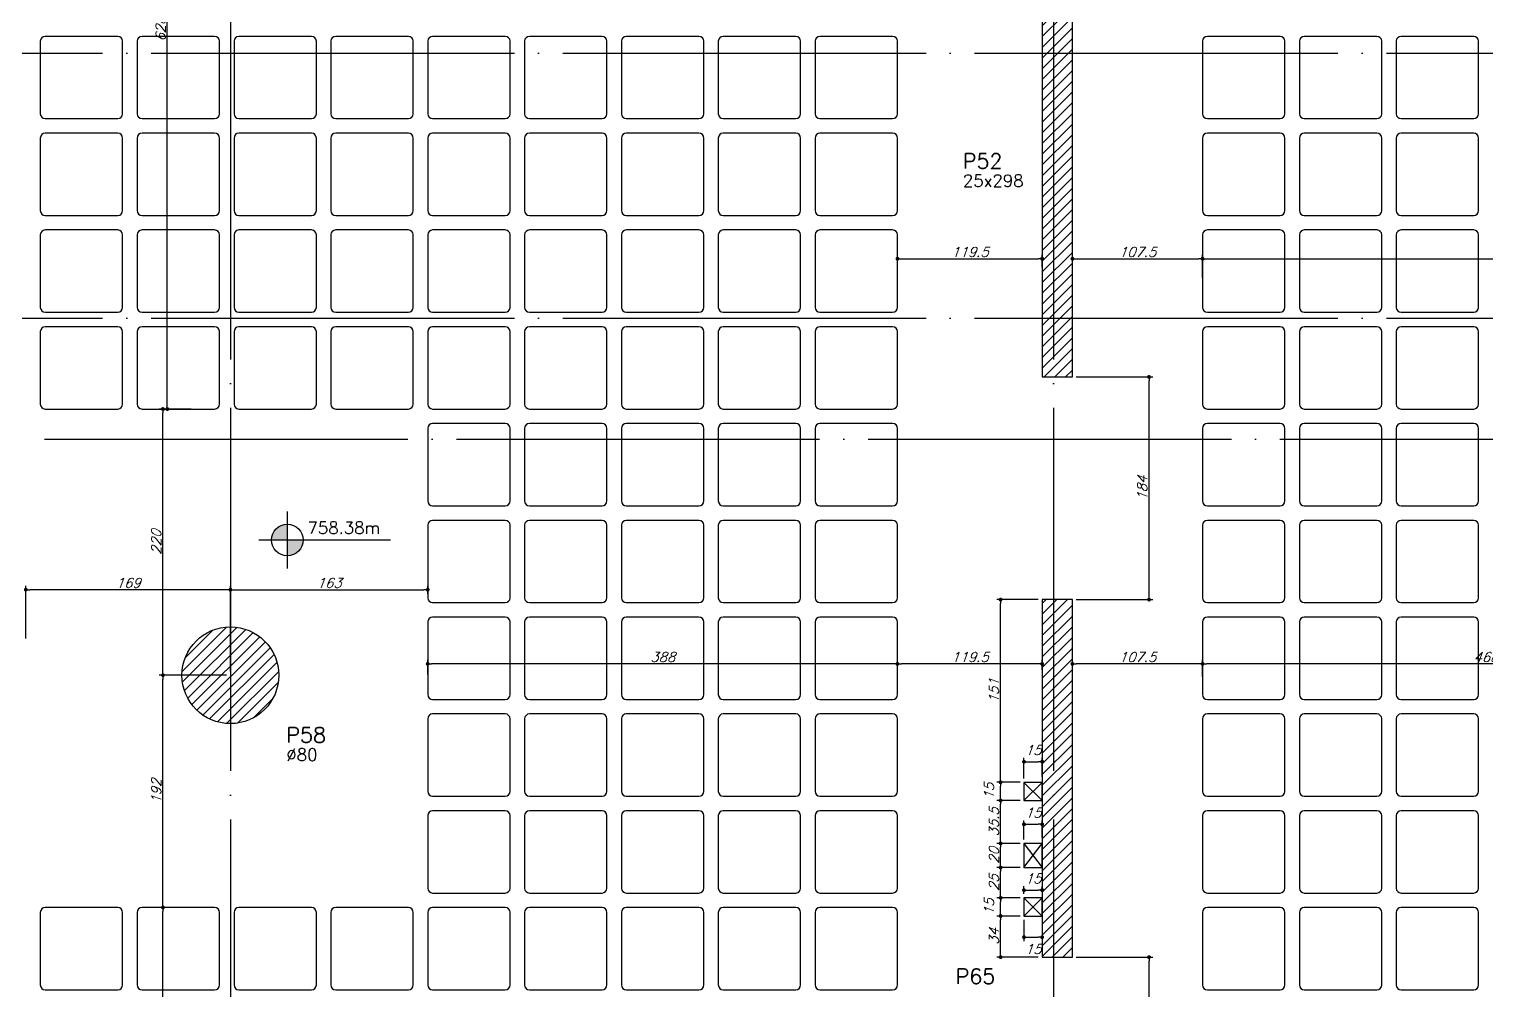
# Model space of a CAD drawing. Extents: x -4172 to 5482, y -2094 to 2406.
# Drawn here: x -2786 to -1583, y 100 to 894 of the extents above; entities that cross this region are included whole.
import ezdxf
from ezdxf.enums import TextEntityAlignment as Align

# ---------------------------------------------------------------- set-up
doc = ezdxf.new("R2010")
doc.units = 0
doc.header["$LTSCALE"] = 50
doc.header["$MEASUREMENT"] = 0
doc.linetypes.add('EIXO', pattern=[6.8, 6, -0.4, 0, -0.4])
doc.layers.get('0').update_dxf_attribs({"linetype": 'CONTINUOUS'})
doc.layers.get('DEFPOINTS').update_dxf_attribs({"linetype": 'CONTINUOUS'})
for name, color, linetype in [('251', 5, 'CONTINUOUS'), ('F-COTAS', 106, 'CONTINUOUS'), ('F-COTAS-FUROS', 50, 'CONTINUOUS'), ('F-CUBETA', 1, 'CONTINUOUS'), ('F-EIXO', 12, 'EIXO'), ('F-NÍVEL-PLANTA', 2, 'CONTINUOUS'), ('F-PILARES-DIM', 172, 'CONTINUOUS'), ('F-PILARES-HACH', 174, 'CONTINUOUS'), ('F-PILARES-NOME', 170, 'CONTINUOUS'), ('F-PILARES-S', 170, 'CONTINUOUS'), ('F-TEXTO', 6, 'CONTINUOUS'), ('F-VÃO', 1, 'CONTINUOUS')]:
    doc.layers.add(name, color=color, linetype=linetype)
doc.styles.add('CP-TEXT-INCL', font='romans.shx', dxfattribs={"oblique": 20})
doc.styles.add('MCP', font='romans.shx')
doc.styles.add('ROMANS', font='romans.shx')
doc.dimstyles.new('CP-COTAS-50', dxfattribs={"dimscale": 0.64, "dimtxt": 12.5, "dimasz": 5, "dimexe": 5, "dimexo": 5, "dimgap": 2.5, "dimtad": 1, "dimdec": 1, "dimdsep": 46, "dimtxsty": 'CP-TEXT-INCL', "dimblk1": 'DOT', "dimblk2": 'DOT', "dimsah": 1, "dimcen": 9, "dimclrd": 256, "dimclre": 256, "dimclrt": 256, "dimadec": 0, "dimazin": 0, "dimtfac": 1, "dimtdec": 1, "dimtmove": 2, "dimatfit": 3, "dimldrblk": 'DOT', "dimfxl": 0, "dimtolj": 1, "dimarcsym": 0})

# ---------------------------------------------------------------- blocks, each defined once
blk = doc.blocks.new('_VAONER063650636500869008690')
at = {"layer": '251', "color": 1}
for p, q in [((-34, 30), (-34, -30)), ((30, 34), (-30, 34)), ((34, -30), (34, 30)), ((-30, -34), (30, -34))]:
    blk.add_line(p, q, dxfattribs=at)
for centre, start, end in [((-30, 30), 90, 180), ((30, 30), 0, 90), ((-30, -30), 180, 270), ((30, -30), 270, 0)]:
    blk.add_arc(centre, 4, start, end, dxfattribs=at)
blk = doc.blocks.new('*U4')
at = {"layer": 'F-EIXO'}
blk.add_line((0, 0), (7197, 0), dxfattribs=at)
at = {"layer": 'F-TEXTO', "style": 'ROMANS'}
blk.add_attdef('EIXO', text='', height=17.5, dxfattribs=at).set_placement((-28.2072, 0), align=Align.MIDDLE_CENTER)
blk = doc.blocks.new('*U5')
at = {"layer": 'F-EIXO'}
blk.add_line((0, 0), (7285, 0), dxfattribs=at)
at = {"layer": 'F-TEXTO', "style": 'ROMANS'}
blk.add_attdef('EIXO', text='', height=17.5, dxfattribs=at).set_placement((-28.2072, 0), align=Align.MIDDLE_CENTER)
blk = doc.blocks.new('*U45')
at = {"layer": 'F-EIXO'}
blk.add_line((0, 0), (0, -3127.9), dxfattribs=at)
at = {"layer": 'F-TEXTO', "style": 'ROMANS'}
blk.add_attdef('EIXO', text='', height=17.5, rotation=360, dxfattribs=at).set_placement((0, 28.2), align=Align.MIDDLE_CENTER)
blk = doc.blocks.new('Nível - Planta')
at = {"layer": 'F-NÍVEL-PLANTA'}
h = blk.add_hatch(color=71, dxfattribs=at)
h.paths.add_polyline_path([(0, 0), (0, 0.26, 0.414214), (-0.26, 0)])
h.paths.add_polyline_path([(0.26, 0), (0, 0), (0, -0.26, 0.414214)])
for p, q in [((0, -0.469), (0, 0.469)), ((-0.469, 0), (1.704, 0))]:
    blk.add_line(p, q, dxfattribs=at)
blk.add_circle((0, 0), 0.26, dxfattribs=at)
at = {"layer": 'F-TEXTO', "color": 3, "style": 'MCP'}
blk.add_attdef('NÍVEL', (0.333, 0.102), '', height=0.2, dxfattribs=at)
blk = doc.blocks.new('*U127')
at = {"layer": 'F-VÃO'}
for p, q in [((0, 0), (15, 15)), ((0, 15), (15, 0))]:
    blk.add_line(p, q, dxfattribs=at)
at = {"layer": 'F-VÃO', "color": 3}
blk.add_lwpolyline([(0, 0), (15, 0), (15, 15), (0, 15)], close=True, dxfattribs=at)
blk = doc.blocks.new('*U130')
at = {"layer": 'F-VÃO'}
for p, q in [((0, 0), (15, 20)), ((0, 20), (15, 0))]:
    blk.add_line(p, q, dxfattribs=at)
at = {"layer": 'F-VÃO', "color": 3}
blk.add_lwpolyline([(0, 0), (15, 0), (15, 20), (0, 20)], close=True, dxfattribs=at)
blk = doc.blocks.new('*U133')
at = {"layer": 'F-VÃO'}
for p, q in [((0, 0), (15, 15)), ((0, 15), (15, 0))]:
    blk.add_line(p, q, dxfattribs=at)
at = {"layer": 'F-VÃO', "color": 3}
blk.add_lwpolyline([(0, 0), (15, 0), (15, 15), (0, 15)], close=True, dxfattribs=at)
blk = doc.blocks.new('_DOT')
at = {"color": 0, "linetype": 'ByBlock'}
blk.add_line((-0.5, 0), (-1, 0), dxfattribs=at)
at = {"color": 0, "linetype": 'ByBlock', "const_width": 0.5}
blk.add_lwpolyline([(-0.25, 0, 1), (0.25, 0, 1)], format="xyb", close=True, dxfattribs=at)
blk = doc.blocks.new('*D154')
at = {"layer": 'DEFPOINTS', "color": 0, "linetype": 'Continuous', "transparency": 16777216}
for p in [(-1983.8, 161), (-1964.5, 161), (-1949.5, 127)]:
    blk.add_point(p, dxfattribs=at)
at = {"layer": 'F-COTAS-FUROS', "linetype": 'Continuous', "lineweight": -2, "transparency": 16777216}
for p, q in [((-1967.7, 161), (-1987, 161)), ((-1983.8, 130.2), (-1983.8, 157.8)), ((-1952.7, 127), (-1987, 127))]:
    blk.add_line(p, q, dxfattribs=at)
at = {"layer": 'F-COTAS-FUROS', "linetype": 'Continuous', "lineweight": -2, "transparency": 16777216, "xscale": 3.2, "yscale": 3.2, "zscale": 3.2}
for p, rotation in [((-1983.8, 161), 90), ((-1983.8, 127), 270)]:
    blk.add_blockref('_DOT', p, dxfattribs=dict(at, rotation=rotation))
at = {"layer": 'F-COTAS-FUROS', "linetype": 'Continuous', "transparency": 16777216, "insert": (-1989.4, 144), "char_height": 8, "attachment_point": 5, "rotation": 90, "style": 'CP-TEXT-INCL'}
blk.add_mtext('\\A1;34', dxfattribs=at)
blk = doc.blocks.new('*D155')
at = {"layer": 'DEFPOINTS', "color": 0, "linetype": 'Continuous', "transparency": 16777216}
for p in [(-1983.8, 176), (-1964.5, 176), (-1964.5, 161)]:
    blk.add_point(p, dxfattribs=at)
at = {"layer": 'F-COTAS-FUROS', "linetype": 'Continuous', "lineweight": -2, "transparency": 16777216}
for p, q in [((-1967.7, 176), (-1987, 176)), ((-1983.8, 164.2), (-1983.8, 172.8)), ((-1967.7, 161), (-1987, 161))]:
    blk.add_line(p, q, dxfattribs=at)
at = {"layer": 'F-COTAS-FUROS', "linetype": 'Continuous', "lineweight": -2, "transparency": 16777216, "xscale": 3.2, "yscale": 3.2, "zscale": 3.2}
for p, rotation in [((-1983.8, 176), 90), ((-1983.8, 161), 270)]:
    blk.add_blockref('_DOT', p, dxfattribs=dict(at, rotation=rotation))
at = {"layer": 'F-COTAS-FUROS', "linetype": 'Continuous', "transparency": 16777216, "insert": (-1993.4, 168.5), "char_height": 8, "attachment_point": 5, "rotation": 90, "style": 'CP-TEXT-INCL'}
blk.add_mtext('\\A1;15', dxfattribs=at)
blk = doc.blocks.new('*D156')
at = {"layer": 'DEFPOINTS', "color": 0, "linetype": 'Continuous', "transparency": 16777216}
for p in [(-1983.8, 201), (-1964.5, 201), (-1964.5, 176)]:
    blk.add_point(p, dxfattribs=at)
at = {"layer": 'F-COTAS-FUROS', "linetype": 'Continuous', "lineweight": -2, "transparency": 16777216}
for p, q in [((-1967.7, 201), (-1987, 201)), ((-1983.8, 179.2), (-1983.8, 197.8)), ((-1967.7, 176), (-1987, 176))]:
    blk.add_line(p, q, dxfattribs=at)
at = {"layer": 'F-COTAS-FUROS', "linetype": 'Continuous', "lineweight": -2, "transparency": 16777216, "xscale": 3.2, "yscale": 3.2, "zscale": 3.2}
for p, rotation in [((-1983.8, 201), 90), ((-1983.8, 176), 270)]:
    blk.add_blockref('_DOT', p, dxfattribs=dict(at, rotation=rotation))
at = {"layer": 'F-COTAS-FUROS', "linetype": 'Continuous', "transparency": 16777216, "insert": (-1989.4, 188.5), "char_height": 8, "attachment_point": 5, "rotation": 90, "style": 'CP-TEXT-INCL'}
blk.add_mtext('\\A1;25', dxfattribs=at)
blk = doc.blocks.new('*D157')
at = {"layer": 'DEFPOINTS', "color": 0, "linetype": 'Continuous', "transparency": 16777216}
for p in [(-1983.8, 221), (-1964.5, 221), (-1964.5, 201)]:
    blk.add_point(p, dxfattribs=at)
at = {"layer": 'F-COTAS-FUROS', "linetype": 'Continuous', "lineweight": -2, "transparency": 16777216}
for p, q in [((-1967.7, 221), (-1987, 221)), ((-1983.8, 204.2), (-1983.8, 217.8)), ((-1967.7, 201), (-1987, 201))]:
    blk.add_line(p, q, dxfattribs=at)
at = {"layer": 'F-COTAS-FUROS', "linetype": 'Continuous', "lineweight": -2, "transparency": 16777216, "xscale": 3.2, "yscale": 3.2, "zscale": 3.2}
for p, rotation in [((-1983.8, 221), 90), ((-1983.8, 201), 270)]:
    blk.add_blockref('_DOT', p, dxfattribs=dict(at, rotation=rotation))
at = {"layer": 'F-COTAS-FUROS', "linetype": 'Continuous', "transparency": 16777216, "insert": (-1989.4, 211), "char_height": 8, "attachment_point": 5, "rotation": 90, "style": 'CP-TEXT-INCL'}
blk.add_mtext('\\A1;20', dxfattribs=at)
blk = doc.blocks.new('*D158')
at = {"layer": 'DEFPOINTS', "color": 0, "linetype": 'Continuous', "transparency": 16777216}
for p in [(-1983.8, 256.5), (-1964.5, 256.5), (-1964.5, 221)]:
    blk.add_point(p, dxfattribs=at)
at = {"layer": 'F-COTAS-FUROS', "linetype": 'Continuous', "lineweight": -2, "transparency": 16777216}
for p, q in [((-1967.7, 256.5), (-1987, 256.5)), ((-1983.8, 224.2), (-1983.8, 253.3)), ((-1967.7, 221), (-1987, 221))]:
    blk.add_line(p, q, dxfattribs=at)
at = {"layer": 'F-COTAS-FUROS', "linetype": 'Continuous', "lineweight": -2, "transparency": 16777216, "xscale": 3.2, "yscale": 3.2, "zscale": 3.2}
for p, rotation in [((-1983.8, 256.5), 90), ((-1983.8, 221), 270)]:
    blk.add_blockref('_DOT', p, dxfattribs=dict(at, rotation=rotation))
at = {"layer": 'F-COTAS-FUROS', "linetype": 'Continuous', "transparency": 16777216, "insert": (-1989.4, 238.7), "char_height": 8, "attachment_point": 5, "rotation": 90, "style": 'CP-TEXT-INCL'}
blk.add_mtext('\\A1;35.5', dxfattribs=at)
blk = doc.blocks.new('*D159')
at = {"layer": 'DEFPOINTS', "color": 0, "linetype": 'Continuous', "transparency": 16777216}
for p in [(-1983.8, 271.5), (-1964.5, 271.5), (-1964.5, 256.5)]:
    blk.add_point(p, dxfattribs=at)
at = {"layer": 'F-COTAS-FUROS', "linetype": 'Continuous', "lineweight": -2, "transparency": 16777216}
for p, q in [((-1967.7, 271.5), (-1987, 271.5)), ((-1983.8, 259.7), (-1983.8, 268.3)), ((-1967.7, 256.5), (-1987, 256.5))]:
    blk.add_line(p, q, dxfattribs=at)
at = {"layer": 'F-COTAS-FUROS', "linetype": 'Continuous', "lineweight": -2, "transparency": 16777216, "xscale": 3.2, "yscale": 3.2, "zscale": 3.2}
for p, rotation in [((-1983.8, 271.5), 90), ((-1983.8, 256.5), 270)]:
    blk.add_blockref('_DOT', p, dxfattribs=dict(at, rotation=rotation))
at = {"layer": 'F-COTAS-FUROS', "linetype": 'Continuous', "transparency": 16777216, "insert": (-1993.4, 264), "char_height": 8, "attachment_point": 5, "rotation": 90, "style": 'CP-TEXT-INCL'}
blk.add_mtext('\\A1;15', dxfattribs=at)
blk = doc.blocks.new('*D160')
at = {"layer": 'DEFPOINTS', "color": 0, "linetype": 'Continuous', "transparency": 16777216}
for p in [(-1983.8, 422.5), (-1949.5, 422.5), (-1964.5, 271.5)]:
    blk.add_point(p, dxfattribs=at)
at = {"layer": 'F-COTAS-FUROS', "linetype": 'Continuous', "lineweight": -2, "transparency": 16777216}
for p, q in [((-1952.7, 422.5), (-1987, 422.5)), ((-1983.8, 274.7), (-1983.8, 419.3)), ((-1967.7, 271.5), (-1987, 271.5))]:
    blk.add_line(p, q, dxfattribs=at)
at = {"layer": 'F-COTAS-FUROS', "linetype": 'Continuous', "lineweight": -2, "transparency": 16777216, "xscale": 3.2, "yscale": 3.2, "zscale": 3.2}
for p, rotation in [((-1983.8, 422.5), 90), ((-1983.8, 271.5), 270)]:
    blk.add_blockref('_DOT', p, dxfattribs=dict(at, rotation=rotation))
at = {"layer": 'F-COTAS-FUROS', "linetype": 'Continuous', "transparency": 16777216, "insert": (-1989.4, 347), "char_height": 8, "attachment_point": 5, "rotation": 90, "style": 'CP-TEXT-INCL'}
blk.add_mtext('\\A1;151', dxfattribs=at)
blk = doc.blocks.new('*D161')
at = {"layer": 'DEFPOINTS', "color": 0, "linetype": 'Continuous', "transparency": 16777216}
for p in [(-1949.5, 288.5), (-1964.5, 271.5), (-1949.5, 273)]:
    blk.add_point(p, dxfattribs=at)
at = {"layer": 'F-COTAS-FUROS', "linetype": 'Continuous', "lineweight": -2, "transparency": 16777216}
for p, q in [((-1964.5, 274.7), (-1964.5, 291.7)), ((-1949.5, 276.2), (-1949.5, 291.7)), ((-1961.3, 288.5), (-1952.7, 288.5))]:
    blk.add_line(p, q, dxfattribs=at)
at = {"layer": 'F-COTAS-FUROS', "linetype": 'Continuous', "lineweight": -2, "transparency": 16777216, "xscale": 3.2, "yscale": 3.2, "zscale": 3.2, "rotation": 180}
blk.add_blockref('_DOT', (-1964.5, 288.5), dxfattribs=at)
at = {"layer": 'F-COTAS-FUROS', "linetype": 'Continuous', "lineweight": -2, "transparency": 16777216, "xscale": 3.2, "yscale": 3.2, "zscale": 3.2}
blk.add_blockref('_DOT', (-1949.5, 288.5), dxfattribs=at)
at = {"layer": 'F-COTAS-FUROS', "linetype": 'Continuous', "transparency": 16777216, "insert": (-1957, 298.1), "char_height": 8, "attachment_point": 5, "style": 'CP-TEXT-INCL'}
blk.add_mtext('\\A1;15', dxfattribs=at)
blk = doc.blocks.new('*D162')
at = {"layer": 'DEFPOINTS', "color": 0, "linetype": 'Continuous', "transparency": 16777216}
for p in [(-1949.5, 236.8), (-1964.5, 221), (-1949.5, 222.8)]:
    blk.add_point(p, dxfattribs=at)
at = {"layer": 'F-COTAS-FUROS', "linetype": 'Continuous', "lineweight": -2, "transparency": 16777216}
for p, q in [((-1964.5, 224.2), (-1964.5, 240)), ((-1961.3, 236.8), (-1952.7, 236.8)), ((-1949.5, 226), (-1949.5, 240))]:
    blk.add_line(p, q, dxfattribs=at)
at = {"layer": 'F-COTAS-FUROS', "linetype": 'Continuous', "lineweight": -2, "transparency": 16777216, "xscale": 3.2, "yscale": 3.2, "zscale": 3.2, "rotation": 180}
blk.add_blockref('_DOT', (-1964.5, 236.8), dxfattribs=at)
at = {"layer": 'F-COTAS-FUROS', "linetype": 'Continuous', "lineweight": -2, "transparency": 16777216, "xscale": 3.2, "yscale": 3.2, "zscale": 3.2}
blk.add_blockref('_DOT', (-1949.5, 236.8), dxfattribs=at)
at = {"layer": 'F-COTAS-FUROS', "linetype": 'Continuous', "transparency": 16777216, "insert": (-1957, 246.4), "char_height": 8, "attachment_point": 5, "style": 'CP-TEXT-INCL'}
blk.add_mtext('\\A1;15', dxfattribs=at)
blk = doc.blocks.new('*D163')
at = {"layer": 'DEFPOINTS', "color": 0, "linetype": 'Continuous', "transparency": 16777216}
for p in [(-1949.5, 182.4), (-1964.5, 176), (-1949.5, 179.7)]:
    blk.add_point(p, dxfattribs=at)
at = {"layer": 'F-COTAS-FUROS', "linetype": 'Continuous', "lineweight": -2, "transparency": 16777216}
for p, q in [((-1964.5, 179.2), (-1964.5, 185.6)), ((-1961.3, 182.4), (-1952.7, 182.4)), ((-1949.5, 182.9), (-1949.5, 185.6))]:
    blk.add_line(p, q, dxfattribs=at)
at = {"layer": 'F-COTAS-FUROS', "linetype": 'Continuous', "lineweight": -2, "transparency": 16777216, "xscale": 3.2, "yscale": 3.2, "zscale": 3.2, "rotation": 180}
blk.add_blockref('_DOT', (-1964.5, 182.4), dxfattribs=at)
at = {"layer": 'F-COTAS-FUROS', "linetype": 'Continuous', "lineweight": -2, "transparency": 16777216, "xscale": 3.2, "yscale": 3.2, "zscale": 3.2}
blk.add_blockref('_DOT', (-1949.5, 182.4), dxfattribs=at)
at = {"layer": 'F-COTAS-FUROS', "linetype": 'Continuous', "transparency": 16777216, "insert": (-1957, 192), "char_height": 8, "attachment_point": 5, "style": 'CP-TEXT-INCL'}
blk.add_mtext('\\A1;15', dxfattribs=at)
blk = doc.blocks.new('*D164')
at = {"layer": 'DEFPOINTS', "color": 0, "linetype": 'Continuous', "transparency": 16777216}
for p in [(-1964.5, 161), (-1949.5, 157.3), (-1949.5, 143.5)]:
    blk.add_point(p, dxfattribs=at)
at = {"layer": 'F-COTAS-FUROS', "linetype": 'Continuous', "lineweight": -2, "transparency": 16777216}
for p, q in [((-1964.5, 157.8), (-1964.5, 140.3)), ((-1949.5, 154.1), (-1949.5, 140.3)), ((-1961.3, 143.5), (-1952.7, 143.5))]:
    blk.add_line(p, q, dxfattribs=at)
at = {"layer": 'F-COTAS-FUROS', "linetype": 'Continuous', "lineweight": -2, "transparency": 16777216, "xscale": 3.2, "yscale": 3.2, "zscale": 3.2, "rotation": 180}
blk.add_blockref('_DOT', (-1964.5, 143.5), dxfattribs=at)
at = {"layer": 'F-COTAS-FUROS', "linetype": 'Continuous', "lineweight": -2, "transparency": 16777216, "xscale": 3.2, "yscale": 3.2, "zscale": 3.2}
blk.add_blockref('_DOT', (-1949.5, 143.5), dxfattribs=at)
at = {"layer": 'F-COTAS-FUROS', "linetype": 'Continuous', "transparency": 16777216, "insert": (-1957, 133.7), "char_height": 8, "attachment_point": 5, "style": 'CP-TEXT-INCL'}
blk.add_mtext('\\A1;15', dxfattribs=at)
blk = doc.blocks.new('*D325')
at = {"layer": 'DEFPOINTS', "color": 0, "linetype": 'Continuous', "transparency": 16777216}
for p in [(-1924.5, 127), (-1861.2, 127), (-1886.6, 8)]:
    blk.add_point(p, dxfattribs=at)
at = {"layer": 'F-COTAS', "linetype": 'Continuous', "lineweight": -2, "transparency": 16777216}
for p, q in [((-1921.3, 127), (-1858, 127)), ((-1861.2, 11.2), (-1861.2, 123.8)), ((-1883.4, 8), (-1858, 8))]:
    blk.add_line(p, q, dxfattribs=at)
at = {"layer": 'F-COTAS', "linetype": 'Continuous', "lineweight": -2, "transparency": 16777216, "xscale": 3.2, "yscale": 3.2, "zscale": 3.2}
for p, rotation in [((-1861.2, 127), 90), ((-1861.2, 8), 270)]:
    blk.add_blockref('_DOT', p, dxfattribs=dict(at, rotation=rotation))
at = {"layer": 'F-COTAS', "linetype": 'Continuous', "transparency": 16777216, "insert": (-1866.8, 67.5), "char_height": 8, "attachment_point": 5, "rotation": 90, "style": 'CP-TEXT-INCL'}
blk.add_mtext('\\A1;119', dxfattribs=at)
blk = doc.blocks.new('*D326')
at = {"layer": 'DEFPOINTS', "color": 0, "linetype": 'Continuous', "transparency": 16777216}
for p in [(-1924.5, 606.5), (-1861.2, 606.5), (-1924.5, 422.5)]:
    blk.add_point(p, dxfattribs=at)
at = {"layer": 'F-COTAS', "linetype": 'Continuous', "lineweight": -2, "transparency": 16777216}
for p, q in [((-1921.3, 606.5), (-1858, 606.5)), ((-1861.2, 425.7), (-1861.2, 603.3)), ((-1921.3, 422.5), (-1858, 422.5))]:
    blk.add_line(p, q, dxfattribs=at)
at = {"layer": 'F-COTAS', "linetype": 'Continuous', "lineweight": -2, "transparency": 16777216, "xscale": 3.2, "yscale": 3.2, "zscale": 3.2}
for p, rotation in [((-1861.2, 606.5), 90), ((-1861.2, 422.5), 270)]:
    blk.add_blockref('_DOT', p, dxfattribs=dict(at, rotation=rotation))
at = {"layer": 'F-COTAS', "linetype": 'Continuous', "transparency": 16777216, "insert": (-1866.8, 514.5), "char_height": 8, "attachment_point": 5, "rotation": 90, "style": 'CP-TEXT-INCL'}
blk.add_mtext('\\A1;184', dxfattribs=at)
blk = doc.blocks.new('*D330')
at = {"layer": 'DEFPOINTS', "color": 0, "linetype": 'Continuous', "transparency": 16777216}
for p in [(-1949.5, 704.2), (-2069, 694), (-1949.5, 694)]:
    blk.add_point(p, dxfattribs=at)
at = {"layer": 'F-COTAS', "linetype": 'Continuous', "lineweight": -2, "transparency": 16777216}
for p, q in [((-2069, 697.2), (-2069, 707.4)), ((-2065.8, 704.2), (-1952.7, 704.2)), ((-1949.5, 697.2), (-1949.5, 707.4))]:
    blk.add_line(p, q, dxfattribs=at)
at = {"layer": 'F-COTAS', "linetype": 'Continuous', "lineweight": -2, "transparency": 16777216, "xscale": 3.2, "yscale": 3.2, "zscale": 3.2, "rotation": 180}
blk.add_blockref('_DOT', (-2069, 704.2), dxfattribs=at)
at = {"layer": 'F-COTAS', "linetype": 'Continuous', "lineweight": -2, "transparency": 16777216, "xscale": 3.2, "yscale": 3.2, "zscale": 3.2}
blk.add_blockref('_DOT', (-1949.5, 704.2), dxfattribs=at)
at = {"layer": 'F-COTAS', "linetype": 'Continuous', "transparency": 16777216, "insert": (-2009.2, 709.8), "char_height": 8, "attachment_point": 5, "style": 'CP-TEXT-INCL'}
blk.add_mtext('\\A1;119.5', dxfattribs=at)
blk = doc.blocks.new('*D331')
at = {"layer": 'DEFPOINTS', "color": 0, "linetype": 'Continuous', "transparency": 16777216}
for p in [(-1817, 704.2), (-1924.5, 692.1), (-1817, 692.1)]:
    blk.add_point(p, dxfattribs=at)
at = {"layer": 'F-COTAS', "linetype": 'Continuous', "lineweight": -2, "transparency": 16777216}
for p, q in [((-1924.5, 695.3), (-1924.5, 707.4)), ((-1921.3, 704.2), (-1820.2, 704.2)), ((-1817, 695.3), (-1817, 707.4))]:
    blk.add_line(p, q, dxfattribs=at)
at = {"layer": 'F-COTAS', "linetype": 'Continuous', "lineweight": -2, "transparency": 16777216, "xscale": 3.2, "yscale": 3.2, "zscale": 3.2, "rotation": 180}
blk.add_blockref('_DOT', (-1924.5, 704.2), dxfattribs=at)
at = {"layer": 'F-COTAS', "linetype": 'Continuous', "lineweight": -2, "transparency": 16777216, "xscale": 3.2, "yscale": 3.2, "zscale": 3.2}
blk.add_blockref('_DOT', (-1817, 704.2), dxfattribs=at)
at = {"layer": 'F-COTAS', "linetype": 'Continuous', "transparency": 16777216, "insert": (-1870.8, 709.8), "char_height": 8, "attachment_point": 5, "style": 'CP-TEXT-INCL'}
blk.add_mtext('\\A1;107.5', dxfattribs=at)
blk = doc.blocks.new('*D332')
at = {"layer": 'DEFPOINTS', "color": 0, "linetype": 'Continuous', "transparency": 16777216}
for p in [(-1349, 704.2), (-1817, 685.6), (-1349, 685.6)]:
    blk.add_point(p, dxfattribs=at)
at = {"layer": 'F-COTAS', "linetype": 'Continuous', "lineweight": -2, "transparency": 16777216}
for p, q in [((-1817, 688.8), (-1817, 707.4)), ((-1813.8, 704.2), (-1352.2, 704.2)), ((-1349, 688.8), (-1349, 707.4))]:
    blk.add_line(p, q, dxfattribs=at)
at = {"layer": 'F-COTAS', "linetype": 'Continuous', "lineweight": -2, "transparency": 16777216, "xscale": 3.2, "yscale": 3.2, "zscale": 3.2, "rotation": 180}
blk.add_blockref('_DOT', (-1817, 704.2), dxfattribs=at)
at = {"layer": 'F-COTAS', "linetype": 'Continuous', "lineweight": -2, "transparency": 16777216, "xscale": 3.2, "yscale": 3.2, "zscale": 3.2}
blk.add_blockref('_DOT', (-1349, 704.2), dxfattribs=at)
at = {"layer": 'F-COTAS', "linetype": 'Continuous', "transparency": 16777216, "insert": (-1556.2, 709.8), "char_height": 8, "attachment_point": 5, "style": 'CP-TEXT-INCL'}
blk.add_mtext('\\A1;468', dxfattribs=at)
blk = doc.blocks.new('*D366')
at = {"layer": 'DEFPOINTS', "color": 0, "linetype": 'Continuous', "transparency": 16777216}
for p in [(-1817, 369.4), (-1817, 357.5), (-1349, 357.5)]:
    blk.add_point(p, dxfattribs=at)
at = {"layer": 'F-COTAS', "linetype": 'Continuous', "lineweight": -2, "transparency": 16777216}
for p, q in [((-1817, 360.7), (-1817, 372.6)), ((-1352.2, 369.4), (-1813.8, 369.4)), ((-1349, 360.7), (-1349, 372.6))]:
    blk.add_line(p, q, dxfattribs=at)
at = {"layer": 'F-COTAS', "linetype": 'Continuous', "lineweight": -2, "transparency": 16777216, "xscale": 3.2, "yscale": 3.2, "zscale": 3.2, "rotation": 180}
blk.add_blockref('_DOT', (-1817, 369.4), dxfattribs=at)
at = {"layer": 'F-COTAS', "linetype": 'Continuous', "lineweight": -2, "transparency": 16777216, "xscale": 3.2, "yscale": 3.2, "zscale": 3.2}
blk.add_blockref('_DOT', (-1349, 369.4), dxfattribs=at)
at = {"layer": 'F-COTAS', "linetype": 'Continuous', "transparency": 16777216, "insert": (-1583, 375), "char_height": 8, "attachment_point": 5, "style": 'CP-TEXT-INCL'}
blk.add_mtext('\\A1;468', dxfattribs=at)
blk = doc.blocks.new('*D367')
at = {"layer": 'DEFPOINTS', "color": 0, "linetype": 'Continuous', "transparency": 16777216}
for p in [(-1924.5, 369.4), (-1924.5, 355.8), (-1817, 355.8)]:
    blk.add_point(p, dxfattribs=at)
at = {"layer": 'F-COTAS', "linetype": 'Continuous', "lineweight": -2, "transparency": 16777216}
for p, q in [((-1924.5, 359), (-1924.5, 372.6)), ((-1820.2, 369.4), (-1921.3, 369.4)), ((-1817, 359), (-1817, 372.6))]:
    blk.add_line(p, q, dxfattribs=at)
at = {"layer": 'F-COTAS', "linetype": 'Continuous', "lineweight": -2, "transparency": 16777216, "xscale": 3.2, "yscale": 3.2, "zscale": 3.2, "rotation": 180}
blk.add_blockref('_DOT', (-1924.5, 369.4), dxfattribs=at)
at = {"layer": 'F-COTAS', "linetype": 'Continuous', "lineweight": -2, "transparency": 16777216, "xscale": 3.2, "yscale": 3.2, "zscale": 3.2}
blk.add_blockref('_DOT', (-1817, 369.4), dxfattribs=at)
at = {"layer": 'F-COTAS', "linetype": 'Continuous', "transparency": 16777216, "insert": (-1870.8, 375), "char_height": 8, "attachment_point": 5, "style": 'CP-TEXT-INCL'}
blk.add_mtext('\\A1;107.5', dxfattribs=at)
blk = doc.blocks.new('*D368')
at = {"layer": 'DEFPOINTS', "color": 0, "linetype": 'Continuous', "transparency": 16777216}
for p in [(-2069, 369.4), (-2069, 361.2), (-1949.5, 361.2)]:
    blk.add_point(p, dxfattribs=at)
at = {"layer": 'F-COTAS', "linetype": 'Continuous', "lineweight": -2, "transparency": 16777216}
for p, q in [((-2069, 364.4), (-2069, 372.6)), ((-1952.7, 369.4), (-2065.8, 369.4)), ((-1949.5, 364.4), (-1949.5, 372.6))]:
    blk.add_line(p, q, dxfattribs=at)
at = {"layer": 'F-COTAS', "linetype": 'Continuous', "lineweight": -2, "transparency": 16777216, "xscale": 3.2, "yscale": 3.2, "zscale": 3.2, "rotation": 180}
blk.add_blockref('_DOT', (-2069, 369.4), dxfattribs=at)
at = {"layer": 'F-COTAS', "linetype": 'Continuous', "lineweight": -2, "transparency": 16777216, "xscale": 3.2, "yscale": 3.2, "zscale": 3.2}
blk.add_blockref('_DOT', (-1949.5, 369.4), dxfattribs=at)
at = {"layer": 'F-COTAS', "linetype": 'Continuous', "transparency": 16777216, "insert": (-2009.2, 375), "char_height": 8, "attachment_point": 5, "style": 'CP-TEXT-INCL'}
blk.add_mtext('\\A1;119.5', dxfattribs=at)
blk = doc.blocks.new('*D369')
at = {"layer": 'DEFPOINTS', "color": 0, "linetype": 'Continuous', "transparency": 16777216}
for p in [(-2457, 369.4), (-2457, 357.5), (-2069, 357.5)]:
    blk.add_point(p, dxfattribs=at)
at = {"layer": 'F-COTAS', "linetype": 'Continuous', "lineweight": -2, "transparency": 16777216}
for p, q in [((-2457, 360.7), (-2457, 372.6)), ((-2072.2, 369.4), (-2453.8, 369.4)), ((-2069, 360.7), (-2069, 372.6))]:
    blk.add_line(p, q, dxfattribs=at)
at = {"layer": 'F-COTAS', "linetype": 'Continuous', "lineweight": -2, "transparency": 16777216, "xscale": 3.2, "yscale": 3.2, "zscale": 3.2, "rotation": 180}
blk.add_blockref('_DOT', (-2457, 369.4), dxfattribs=at)
at = {"layer": 'F-COTAS', "linetype": 'Continuous', "lineweight": -2, "transparency": 16777216, "xscale": 3.2, "yscale": 3.2, "zscale": 3.2}
blk.add_blockref('_DOT', (-2069, 369.4), dxfattribs=at)
at = {"layer": 'F-COTAS', "linetype": 'Continuous', "transparency": 16777216, "insert": (-2263, 375), "char_height": 8, "attachment_point": 5, "style": 'CP-TEXT-INCL'}
blk.add_mtext('\\A1;388', dxfattribs=at)
blk = doc.blocks.new('*D370')
at = {"layer": 'DEFPOINTS', "color": 0, "linetype": 'Continuous', "transparency": 16777216}
for p in [(-2457, 430.7), (-2457, 424), (-2620, 360)]:
    blk.add_point(p, dxfattribs=at)
at = {"layer": 'F-COTAS', "linetype": 'Continuous', "lineweight": -2, "transparency": 16777216}
for p, q in [((-2620, 363.2), (-2620, 433.9)), ((-2457, 427.2), (-2457, 433.9)), ((-2616.8, 430.7), (-2460.2, 430.7))]:
    blk.add_line(p, q, dxfattribs=at)
at = {"layer": 'F-COTAS', "linetype": 'Continuous', "lineweight": -2, "transparency": 16777216, "xscale": 3.2, "yscale": 3.2, "zscale": 3.2, "rotation": 180}
blk.add_blockref('_DOT', (-2620, 430.7), dxfattribs=at)
at = {"layer": 'F-COTAS', "linetype": 'Continuous', "lineweight": -2, "transparency": 16777216, "xscale": 3.2, "yscale": 3.2, "zscale": 3.2}
blk.add_blockref('_DOT', (-2457, 430.7), dxfattribs=at)
at = {"layer": 'F-COTAS', "linetype": 'Continuous', "transparency": 16777216, "insert": (-2538.5, 436.3), "char_height": 8, "attachment_point": 5, "style": 'CP-TEXT-INCL'}
blk.add_mtext('\\A1;163', dxfattribs=at)
blk = doc.blocks.new('*D371')
at = {"layer": 'DEFPOINTS', "color": 0, "linetype": 'Continuous', "transparency": 16777216}
for p in [(-2789, 430.7), (-2789, 387.1), (-2620, 360)]:
    blk.add_point(p, dxfattribs=at)
at = {"layer": 'F-COTAS', "linetype": 'Continuous', "lineweight": -2, "transparency": 16777216}
for p, q in [((-2789, 390.3), (-2789, 433.9)), ((-2620, 363.2), (-2620, 433.9)), ((-2623.2, 430.7), (-2785.8, 430.7))]:
    blk.add_line(p, q, dxfattribs=at)
at = {"layer": 'F-COTAS', "linetype": 'Continuous', "lineweight": -2, "transparency": 16777216, "xscale": 3.2, "yscale": 3.2, "zscale": 3.2, "rotation": 180}
blk.add_blockref('_DOT', (-2789, 430.7), dxfattribs=at)
at = {"layer": 'F-COTAS', "linetype": 'Continuous', "lineweight": -2, "transparency": 16777216, "xscale": 3.2, "yscale": 3.2, "zscale": 3.2}
blk.add_blockref('_DOT', (-2620, 430.7), dxfattribs=at)
at = {"layer": 'F-COTAS', "linetype": 'Continuous', "transparency": 16777216, "insert": (-2704.5, 436.3), "char_height": 8, "attachment_point": 5, "style": 'CP-TEXT-INCL'}
blk.add_mtext('\\A1;169', dxfattribs=at)
blk = doc.blocks.new('*D408')
at = {"layer": 'DEFPOINTS', "color": 0, "linetype": 'Continuous', "transparency": 16777216}
for p in [(-2675.7, 168), (-2646.7, 168), (-2646.7, -380)]:
    blk.add_point(p, dxfattribs=at)
at = {"layer": 'F-COTAS', "linetype": 'Continuous', "lineweight": -2, "transparency": 16777216}
for p, q in [((-2649.9, 168), (-2678.9, 168)), ((-2675.7, -376.8), (-2675.7, 164.8)), ((-2649.9, -380), (-2678.9, -380))]:
    blk.add_line(p, q, dxfattribs=at)
at = {"layer": 'F-COTAS', "linetype": 'Continuous', "lineweight": -2, "transparency": 16777216, "xscale": 3.2, "yscale": 3.2, "zscale": 3.2}
for p, rotation in [((-2675.7, 168), 90), ((-2675.7, -380), 270)]:
    blk.add_blockref('_DOT', p, dxfattribs=dict(at, rotation=rotation))
at = {"layer": 'F-COTAS', "linetype": 'Continuous', "transparency": 16777216, "insert": (-2681.3, -106), "char_height": 8, "attachment_point": 5, "rotation": 90, "style": 'CP-TEXT-INCL'}
blk.add_mtext('\\A1;548', dxfattribs=at)
blk = doc.blocks.new('*D409')
at = {"layer": 'DEFPOINTS', "color": 0, "linetype": 'Continuous', "transparency": 16777216}
for p in [(-2675.7, 360), (-2620, 360), (-2644.5, 168)]:
    blk.add_point(p, dxfattribs=at)
at = {"layer": 'F-COTAS', "linetype": 'Continuous', "lineweight": -2, "transparency": 16777216}
for p, q in [((-2623.2, 360), (-2678.9, 360)), ((-2675.7, 171.2), (-2675.7, 356.8)), ((-2647.7, 168), (-2678.9, 168))]:
    blk.add_line(p, q, dxfattribs=at)
at = {"layer": 'F-COTAS', "linetype": 'Continuous', "lineweight": -2, "transparency": 16777216, "xscale": 3.2, "yscale": 3.2, "zscale": 3.2}
for p, rotation in [((-2675.7, 360), 90), ((-2675.7, 168), 270)]:
    blk.add_blockref('_DOT', p, dxfattribs=dict(at, rotation=rotation))
at = {"layer": 'F-COTAS', "linetype": 'Continuous', "transparency": 16777216, "insert": (-2681.3, 264), "char_height": 8, "attachment_point": 5, "rotation": 90, "style": 'CP-TEXT-INCL'}
blk.add_mtext('\\A1;192', dxfattribs=at)
blk = doc.blocks.new('*D410')
at = {"layer": 'DEFPOINTS', "color": 0, "linetype": 'Continuous', "transparency": 16777216}
for p in [(-2675.7, 580), (-2649.3, 580), (-2620, 360)]:
    blk.add_point(p, dxfattribs=at)
at = {"layer": 'F-COTAS', "linetype": 'Continuous', "lineweight": -2, "transparency": 16777216}
for p, q in [((-2652.5, 580), (-2678.9, 580)), ((-2675.7, 363.2), (-2675.7, 576.8)), ((-2623.2, 360), (-2678.9, 360))]:
    blk.add_line(p, q, dxfattribs=at)
at = {"layer": 'F-COTAS', "linetype": 'Continuous', "lineweight": -2, "transparency": 16777216, "xscale": 3.2, "yscale": 3.2, "zscale": 3.2}
for p, rotation in [((-2675.7, 580), 90), ((-2675.7, 360), 270)]:
    blk.add_blockref('_DOT', p, dxfattribs=dict(at, rotation=rotation))
at = {"layer": 'F-COTAS', "linetype": 'Continuous', "transparency": 16777216, "insert": (-2681.3, 470), "char_height": 8, "attachment_point": 5, "rotation": 90, "style": 'CP-TEXT-INCL'}
blk.add_mtext('\\A1;220', dxfattribs=at)
blk = doc.blocks.new('*D457')
at = {"layer": 'DEFPOINTS', "color": 0, "linetype": 'Continuous', "transparency": 16777216}
for p in [(-2672.1, 1208), (-2649.7, 1208), (-2649.7, 580)]:
    blk.add_point(p, dxfattribs=at)
at = {"layer": 'F-COTAS', "linetype": 'Continuous', "lineweight": -2, "transparency": 16777216}
for p, q in [((-2652.9, 1208), (-2675.3, 1208)), ((-2672.1, 583.2), (-2672.1, 1204.8)), ((-2652.9, 580), (-2675.3, 580))]:
    blk.add_line(p, q, dxfattribs=at)
at = {"layer": 'F-COTAS', "linetype": 'Continuous', "lineweight": -2, "transparency": 16777216, "xscale": 3.2, "yscale": 3.2, "zscale": 3.2}
for p, rotation in [((-2672.1, 1208), 90), ((-2672.1, 580), 270)]:
    blk.add_blockref('_DOT', p, dxfattribs=dict(at, rotation=rotation))
at = {"layer": 'F-COTAS', "linetype": 'Continuous', "transparency": 16777216, "insert": (-2677.7, 894), "char_height": 8, "attachment_point": 5, "rotation": 90, "style": 'CP-TEXT-INCL'}
blk.add_mtext('\\A1;628', dxfattribs=at)

msp = doc.modelspace()

# ---------------------------------------------------------------- hatches: boundary and pattern name
at = {"layer": 'F-PILARES-HACH', "linetype": 'Continuous'}
h = msp.add_hatch(dxfattribs=at)
h.set_pattern_fill('ANSI31', color=256, scale=50, style=0)
h.paths.add_polyline_path([(-1949.5, 606.5), (-1924.5, 606.5), (-1924.5, 904.5), (-1949.5, 904.5)], flags=16)
h = msp.add_hatch(dxfattribs=at)
h.set_pattern_fill('ANSI31', color=256, scale=50, style=0)
h.paths.add_polyline_path([(-1949.5, 127), (-1924.5, 127), (-1924.5, 422.5), (-1949.5, 422.5)], flags=16)
h = msp.add_hatch(dxfattribs=at)
h.set_pattern_fill('ANSI31', color=256, scale=50)
edge = h.paths.add_edge_path()
edge.add_arc((-2620, 360), 40, 0, 360)

# ---------------------------------------------------------------- linework, layer by layer
at = {"layer": 'F-PILARES-S', "linetype": 'Continuous'}
for points in [[(-1949.5, 606.5), (-1924.5, 606.5), (-1924.5, 904.5), (-1949.5, 904.5), (-1949.5, 606.5)], [(-1949.5, 127), (-1924.5, 127), (-1924.5, 422.5), (-1949.5, 422.5), (-1949.5, 127)]]:
    msp.add_lwpolyline(points, dxfattribs=at)
msp.add_circle((-2620, 360), 40, dxfattribs=at)

# ---------------------------------------------------------------- block references
at = {"layer": 'F-CUBETA'}
for p in [(-2743, 854), (-2663, 854), (-2583, 854), (-2503, 854), (-2423, 854), (-2343, 854), (-2263, 854), (-2183, 854), (-2103, 854), (-1783, 854), (-1703, 854), (-1623, 854), (-2743, 774), (-2663, 774), (-2583, 774), (-2503, 774), (-2423, 774), (-2343, 774), (-2263, 774), (-2183, 774), (-2103, 774), (-1783, 774), (-1703, 774), (-1623, 774), (-2743, 694), (-2663, 694), (-2583, 694), (-2503, 694), (-2423, 694), (-2343, 694), (-2263, 694), (-2183, 694), (-2103, 694), (-1783, 694), (-1703, 694), (-1623, 694), (-2743, 614), (-2663, 614), (-2583, 614), (-2503, 614), (-2423, 614), (-2343, 614), (-2263, 614), (-2183, 614), (-2103, 614), (-1783, 614), (-1703, 614), (-1623, 614), (-2423, 534), (-2343, 534), (-2263, 534), (-2183, 534), (-2103, 534), (-1783, 534), (-1703, 534), (-1623, 534), (-2423, 454), (-2343, 454), (-2263, 454), (-2183, 454), (-2103, 454), (-1783, 454), (-1703, 454), (-1623, 454), (-2423, 374), (-2343, 374), (-2263, 374), (-2183, 374), (-2103, 374), (-1783, 374), (-1703, 374), (-1623, 374), (-2423, 294), (-2343, 294), (-2263, 294), (-2183, 294), (-2103, 294), (-1783, 294), (-1703, 294), (-1623, 294), (-2423, 214), (-2343, 214), (-2263, 214), (-2183, 214), (-2103, 214), (-1783, 214), (-1703, 214), (-1623, 214), (-2743, 134), (-2663, 134), (-2583, 134), (-2503, 134), (-2423, 134), (-2343, 134), (-2263, 134), (-2183, 134), (-2103, 134), (-1783, 134), (-1703, 134), (-1623, 134)]:
    msp.add_blockref('_VAONER063650636500869008690', p, dxfattribs=at)
at = {"layer": 'F-EIXO', "linetype": 'Continuous'}
for name, p in [('*U45', (-2620, 1941.357)), ('*U45', (-1940, 1941.357)), ('*U4', (-3705.761, 874)), ('*U4', (-3705.761, 655)), ('*U5', (-3793.715, 555))]:
    msp.add_blockref(name, p, dxfattribs=at)
at = {"layer": 'F-NÍVEL-PLANTA', "linetype": 'Continuous', "xscale": 50, "yscale": 50, "zscale": 50}
msp.add_blockref('Nível - Planta', (-2572.957, 471.773), dxfattribs=at).add_auto_attribs({'NÍVEL': '758.38m'})
at = {"layer": 'F-VÃO', "linetype": 'Continuous'}
for name, p in [('*U133', (-1964.5, 256.459)), ('*U130', (-1964.5, 201)), ('*U127', (-1964.5, 161))]:
    msp.add_blockref(name, p, dxfattribs=at)

# ---------------------------------------------------------------- texts
at = {"layer": 'F-PILARES-DIM', "linetype": 'Continuous', "style": 'MCP'}
for s, p in [('25x298', (-2014.977, 763.693)), ('%%c80', (-2573.75, 289.375))]:
    msp.add_text(s, height=10, dxfattribs=at).set_placement(p)
at = {"layer": 'F-PILARES-NOME', "linetype": 'Continuous', "style": 'MCP'}
for s, p in [('P52', (-2014.977, 778.693)), ('P58', (-2573.75, 304.375)), ('P65', (-2020.915, 104.893))]:
    msp.add_text(s, height=12.5, dxfattribs=at).set_placement(p)

# ---------------------------------------------------------------- dimensions: what is measured, and where the dimension line sits
at = {"layer": 'F-COTAS', "linetype": 'Continuous'}
for base, p1, p2, picture, middle in [((-2672.088, 1208), (-2649.738, 580), (-2649.738, 1208), '*D457', (-2677.688, 894)), ((-1861.232, 606.5), (-1924.5, 422.5), (-1924.5, 606.5), '*D326', (-1866.832, 514.5)), ((-2675.72, 580), (-2620, 360), (-2649.271, 580), '*D410', (-2681.32, 470)), ((-2675.72, 360), (-2644.464, 168), (-2620, 360), '*D409', (-2681.32, 264)), ((-2675.72, 168), (-2646.747, -380), (-2646.747, 168), '*D408', (-2681.32, -106)), ((-1861.232, 127), (-1886.591, 8), (-1924.5, 127), '*D325', (-1866.832, 67.5))]:
    dim = msp.add_linear_dim(base=base, p1=p1, p2=p2, angle=90, dimstyle='CP-COTAS-50', override={"dimfxl": 7.5}, dxfattribs=at)
    dim.commit()
    dim.dimension.update_dxf_attribs({"geometry": picture, "text_midpoint": middle})
for base, p1, p2, picture, middle in [((-1949.5, 704.154), (-2069, 694), (-1949.5, 694), '*D330', (-2009.25, 709.754)), ((-1817, 704.154), (-1924.5, 692.095), (-1817, 692.095), '*D331', (-1870.75, 709.754)), ((-2789, 430.688), (-2620, 360), (-2789, 387.134), '*D371', (-2704.5, 436.288)), ((-2457, 430.688), (-2620, 360), (-2457, 424), '*D370', (-2538.5, 436.288)), ((-2457, 369.395), (-2069, 357.471), (-2457, 357.471), '*D369', (-2263, 374.995)), ((-2069, 369.395), (-1949.5, 361.229), (-2069, 361.229), '*D368', (-2009.25, 374.995)), ((-1924.5, 369.395), (-1817, 355.838), (-1924.5, 355.838), '*D367', (-1870.75, 374.995)), ((-1817, 369.395), (-1349, 357.512), (-1817, 357.512), '*D366', (-1583, 374.995))]:
    dim = msp.add_linear_dim(base=base, p1=p1, p2=p2, dimstyle='CP-COTAS-50', override={"dimfxl": 7.5}, dxfattribs=at)
    dim.commit()
    dim.dimension.update_dxf_attribs({"geometry": picture, "text_midpoint": middle})
dim = msp.add_linear_dim(base=(-1349, 704.154), p1=(-1817, 685.641), p2=(-1349, 685.641), dimstyle='CP-COTAS-50', override={"dimfxl": 7.5}, dxfattribs=at)
dim.commit()
dim.dimension.update_dxf_attribs({"geometry": '*D332', "text_midpoint": (-1556.155, 709.754), "dimtype": 160})
at = {"layer": 'F-COTAS-FUROS', "linetype": 'Continuous'}
for base, p1, p2, picture, middle in [((-1983.77, 422.5), (-1964.5, 271.457), (-1949.5, 422.5), '*D160', (-1989.37, 346.979)), ((-1983.77, 271.457), (-1964.5, 256.459), (-1964.5, 271.457), '*D159', (-1993.37, 263.958)), ((-1983.77, 256.459), (-1964.5, 220.998), (-1964.5, 256.459), '*D158', (-1989.37, 238.728)), ((-1983.77, 220.998), (-1964.5, 201), (-1964.5, 220.998), '*D157', (-1989.37, 210.999)), ((-1983.77, 201), (-1964.5, 175.997), (-1964.5, 201), '*D156', (-1989.37, 188.499)), ((-1983.77, 175.997), (-1964.5, 161), (-1964.5, 175.997), '*D155', (-1993.37, 168.499)), ((-1983.77, 161), (-1949.5, 127), (-1964.5, 161), '*D154', (-1989.37, 144))]:
    dim = msp.add_linear_dim(base=base, p1=p1, p2=p2, angle=90, dimstyle='CP-COTAS-50', override={"dimfxl": 7.5}, dxfattribs=at)
    dim.commit()
    dim.dimension.update_dxf_attribs({"geometry": picture, "text_midpoint": middle})
for base, p1, p2, picture, middle in [((-1949.5, 288.501), (-1964.5, 271.457), (-1949.5, 273.008), '*D161', (-1957, 298.101)), ((-1949.5, 236.79), (-1964.5, 220.998), (-1949.5, 222.806), '*D162', (-1957, 246.39)), ((-1949.5, 182.428), (-1964.5, 175.997), (-1949.5, 179.688), '*D163', (-1957, 192.028))]:
    dim = msp.add_linear_dim(base=base, p1=p1, p2=p2, dimstyle='CP-COTAS-50', override={"dimfxl": 7.5}, dxfattribs=at)
    dim.commit()
    dim.dimension.update_dxf_attribs({"geometry": picture, "text_midpoint": middle})
dim = msp.add_linear_dim(base=(-1949.5, 143.506), p1=(-1964.5, 161), p2=(-1949.5, 157.309), dimstyle='CP-COTAS-50', override={"dimfxl": 7.5}, dxfattribs=at)
dim.commit()
dim.dimension.update_dxf_attribs({"geometry": '*D164', "text_midpoint": (-1957, 133.666), "dimtype": 160})

doc.saveas('drawing.dxf')
